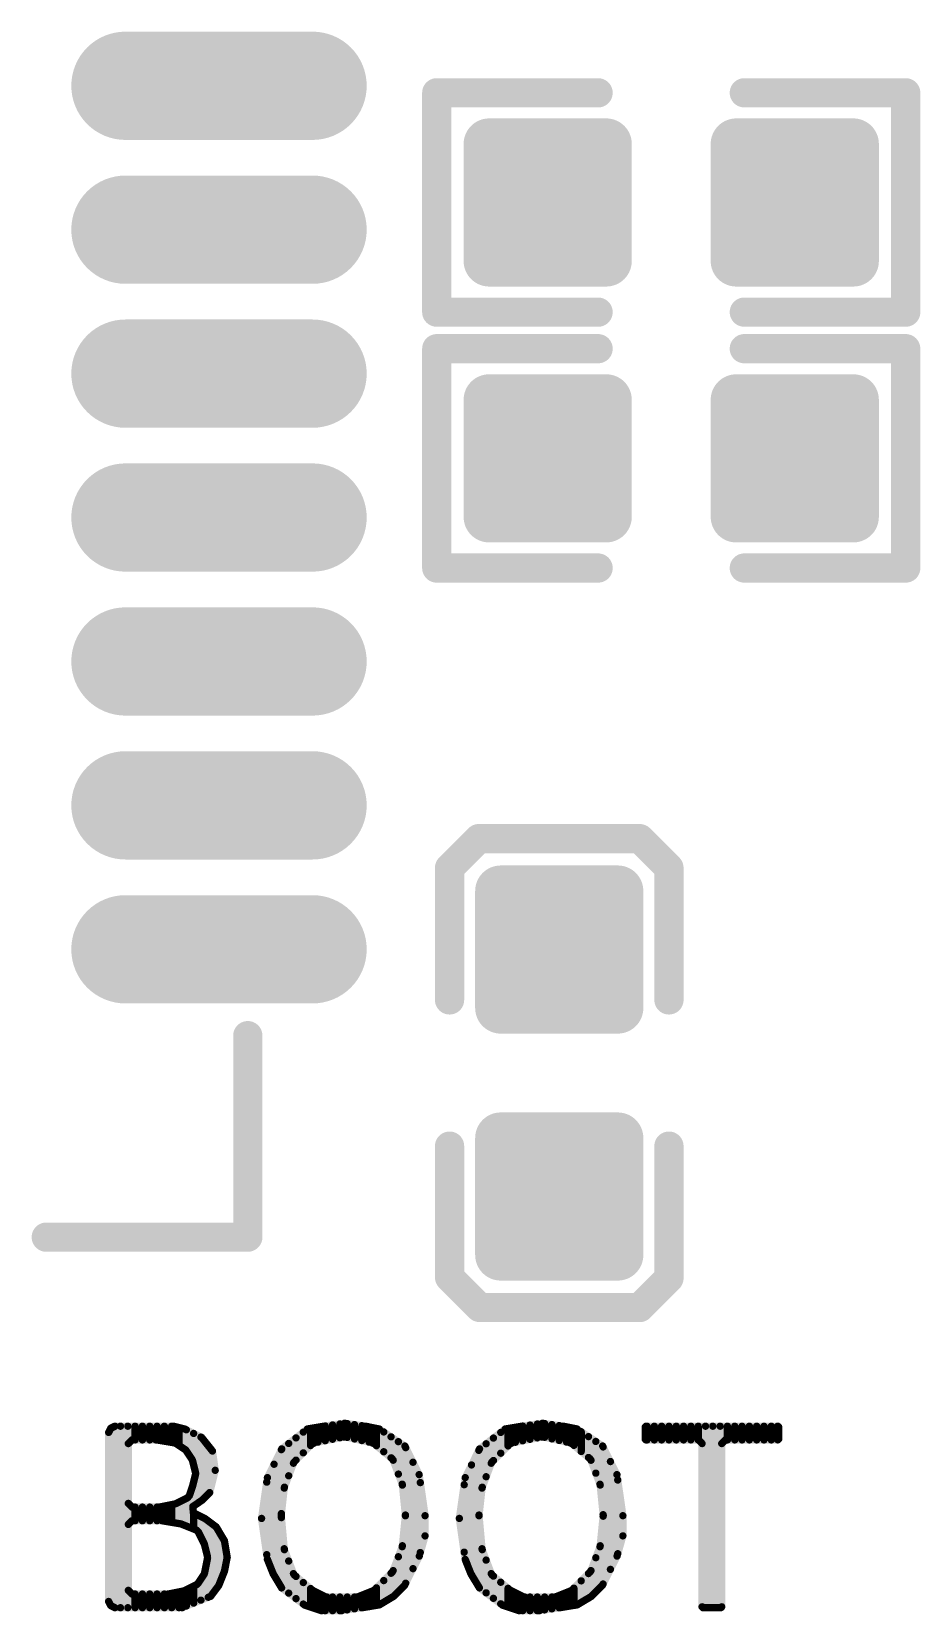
# Model space of a CAD drawing. Extents: x 18.8 to 58.3, y 22.4 to 94.7.
# Drawn here: x 41.73 to 44.82, y 39.99 to 45.49 of the extents above; entities that cross this region are included whole.
import ezdxf

# ---------------------------------------------------------------- set-up
doc = ezdxf.new("R2010")
doc.units = 0
doc.header["$MEASUREMENT"] = 0
doc.layers.get('0').update_dxf_attribs({"linetype": 'CONTINUOUS'})
doc.layers.add('SILKTOP_PHO', color=251, linetype='CONTINUOUS')
doc.layers.add('SOLDERTOP_PHO', color=7, linetype='CONTINUOUS')

# ---------------------------------------------------------------- blocks, each defined once
blk = doc.blocks.new('ROUND_1')
at = {"const_width": 0.0127}
blk.add_lwpolyline([(-0.00635, 0, 1), (0.00635, 0, 1)], format="xyb", close=True, dxfattribs=at)
blk = doc.blocks.new('ROUND_33')
at = {"const_width": 0.0508}
blk.add_lwpolyline([(-0.0254, 0, 1), (0.0254, 0, 1)], format="xyb", close=True, dxfattribs=at)
blk = doc.blocks.new('OBLONG_278')
at = {"const_width": 0.376172}
blk.add_lwpolyline([(0.324994, 0), (-0.324994, 0)], dxfattribs=at)
at = {"const_width": 0.188086}
for points in [[(-0.419036, 0, 1), (-0.230952, 0, 1)], [(0.230952, 0, 1), (0.419036, 0, 1)]]:
    blk.add_lwpolyline(points, format="xyb", close=True, dxfattribs=at)
blk = doc.blocks.new('ROUND_158')
at = {"const_width": 0.0889}
blk.add_lwpolyline([(-0.04445, 0, 1), (0.04445, 0, 1)], format="xyb", close=True, dxfattribs=at)

msp = doc.modelspace()

# ---------------------------------------------------------------- linework, layer by layer
at = {"layer": 'SILKTOP_PHO'}
for points, const_width in [([(43.695874, 45.2755), (43.13555, 45.2755)], 0.1016), ([(43.13555, 45.2755), (43.13555, 44.5135)], 0.1016), ([(44.203874, 45.2755), (44.764452, 45.2755)], 0.1016), ([(44.764452, 45.2755), (44.764452, 44.5135)], 0.1016), ([(43.13555, 44.5135), (43.695874, 44.5135)], 0.1016), ([(44.764452, 44.5135), (44.203874, 44.5135)], 0.1016), ([(43.695874, 44.3865), (43.13555, 44.3865)], 0.1016), ([(43.13555, 44.3865), (43.13555, 43.6245)], 0.1016), ([(44.203874, 44.3865), (44.764452, 44.3865)], 0.1016), ([(44.764452, 44.3865), (44.764452, 43.6245)], 0.1016), ([(43.13555, 43.6245), (43.695874, 43.6245)], 0.1016), ([(44.764452, 43.6245), (44.203874, 43.6245)], 0.1016), ([(43.2816, 42.684446), (43.18, 42.582846)], 0.1016), ([(43.8404, 42.684446), (43.2816, 42.684446)], 0.1016), ([(43.942, 42.582846), (43.8404, 42.684446)], 0.1016), ([(43.18, 42.582846), (43.18, 42.124122)], 0.1016), ([(43.942, 42.124122), (43.942, 42.582846)], 0.1016), ([(42.479214, 41.299892), (42.479214, 41.999916)], 0.1016), ([(43.18, 41.160446), (43.18, 41.616122)], 0.1016), ([(43.942, 41.616122), (43.942, 41.157144)], 0.1016), ([(41.77919, 41.299892), (42.479214, 41.299892)], 0.1016), ([(43.284902, 41.055544), (43.18, 41.160446)], 0.1016), ([(43.942, 41.157144), (43.840654, 41.055544)], 0.1016), ([(43.840654, 41.055544), (43.284902, 41.055544)], 0.1016), ([(42.003218, 40.635936), (41.995852, 40.621712)], 0.0254), ([(41.995852, 40.621712), (41.995852, 40.03421)], 0.0254), ([(42.017442, 40.643048), (42.003218, 40.635936)], 0.0254), ([(42.0116, 40.015668), (42.0116, 40.640254)], 0.0254), ([(42.22115, 40.643048), (42.017442, 40.643048)], 0.0254), ([(42.037, 40.01262), (42.037, 40.643048)], 0.0254), ([(42.0624, 40.01262), (42.0624, 40.643048)], 0.0254), ([(42.0878, 40.59555), (42.0878, 40.643048)], 0.0254), ([(42.1132, 40.59555), (42.1132, 40.643048)], 0.0254), ([(42.1386, 40.59555), (42.1386, 40.643048)], 0.0254), ([(42.164, 40.595296), (42.164, 40.643048)], 0.0254), ([(42.1894, 40.590978), (42.1894, 40.643048)], 0.0254), ([(42.2148, 40.58666), (42.2148, 40.643048)], 0.0254), ([(42.260012, 40.633396), (42.22115, 40.643048)], 0.0254), ([(42.2402, 40.576246), (42.2402, 40.638476)], 0.0254), ([(42.318686, 40.604186), (42.260012, 40.633396)], 0.0254), ([(42.2656, 40.557196), (42.2656, 40.630602)], 0.0254), ([(42.68597, 40.633396), (42.59707, 40.564308)], 0.0254), ([(42.672, 40.550592), (42.672, 40.622474)], 0.0254), ([(42.745152, 40.643302), (42.68597, 40.633396)], 0.0254), ([(42.6974, 40.575992), (42.6974, 40.635428)], 0.0254), ([(42.7228, 40.587676), (42.7228, 40.639492)], 0.0254), ([(42.816018, 40.653462), (42.745152, 40.643302)], 0.0254), ([(42.7482, 40.592756), (42.7482, 40.64381)], 0.0254), ([(42.7736, 40.597836), (42.7736, 40.647366)], 0.0254), ([(42.799, 40.602916), (42.799, 40.650922)], 0.0254), ([(42.886884, 40.643302), (42.816018, 40.653462)], 0.0254), ([(42.8244, 40.60444), (42.8244, 40.652192)], 0.0254), ([(42.8498, 40.598852), (42.8498, 40.648636)], 0.0254), ([(42.8752, 40.593264), (42.8752, 40.644826)], 0.0254), ([(42.935906, 40.633396), (42.886884, 40.643302)], 0.0254), ([(42.9006, 40.587676), (42.9006, 40.640508)], 0.0254), ([(42.926, 40.575484), (42.926, 40.635428)], 0.0254), ([(43.024806, 40.574214), (42.935906, 40.633396)], 0.0254), ([(42.9514, 40.554402), (42.9514, 40.623236)], 0.0254), ([(43.37304, 40.633396), (43.28414, 40.564308)], 0.0254), ([(43.3578, 40.549322), (43.3578, 40.621458)], 0.0254), ([(43.432222, 40.643302), (43.37304, 40.633396)], 0.0254), ([(43.3832, 40.574722), (43.3832, 40.635174)], 0.0254), ([(43.4086, 40.587422), (43.4086, 40.639238)], 0.0254), ([(43.503088, 40.653462), (43.432222, 40.643302)], 0.0254), ([(43.434, 40.592502), (43.434, 40.643556)], 0.0254), ([(43.4594, 40.597582), (43.4594, 40.647112)], 0.0254), ([(43.4848, 40.602662), (43.4848, 40.650668)], 0.0254), ([(43.573954, 40.643302), (43.503088, 40.653462)], 0.0254), ([(43.5102, 40.604694), (43.5102, 40.652446)], 0.0254), ([(43.5356, 40.599106), (43.5356, 40.648636)], 0.0254), ([(43.561, 40.593518), (43.561, 40.64508)], 0.0254), ([(43.622976, 40.633396), (43.573954, 40.643302)], 0.0254), ([(43.5864, 40.58793), (43.5864, 40.640762)], 0.0254), ([(43.6118, 40.5765), (43.6118, 40.635682)], 0.0254), ([(43.711876, 40.574214), (43.622976, 40.633396)], 0.0254), ([(43.6372, 40.555418), (43.6372, 40.623998)], 0.0254), ([(43.862244, 40.643048), (43.85945, 40.640254)], 0.0254), ([(43.85945, 40.640254), (43.85945, 40.598598)], 0.0254), ([(44.320206, 40.643048), (43.862244, 40.643048)], 0.0254), ([(43.8658, 40.59555), (43.8658, 40.643048)], 0.0254), ([(43.8912, 40.59555), (43.8912, 40.643048)], 0.0254), ([(43.9166, 40.59555), (43.9166, 40.643048)], 0.0254), ([(43.942, 40.59555), (43.942, 40.643048)], 0.0254), ([(43.9674, 40.59555), (43.9674, 40.643048)], 0.0254), ([(43.9928, 40.59555), (43.9928, 40.643048)], 0.0254), ([(44.0182, 40.59555), (44.0182, 40.643048)], 0.0254), ([(44.0436, 40.59555), (44.0436, 40.643048)], 0.0254), ([(44.069, 40.01262), (44.069, 40.643048)], 0.0254), ([(44.0944, 40.01262), (44.0944, 40.643048)], 0.0254), ([(44.1198, 40.01262), (44.1198, 40.643048)], 0.0254), ([(44.1452, 40.59555), (44.1452, 40.643048)], 0.0254), ([(44.1706, 40.59555), (44.1706, 40.643048)], 0.0254), ([(44.196, 40.59555), (44.196, 40.643048)], 0.0254), ([(44.2214, 40.59555), (44.2214, 40.643048)], 0.0254), ([(44.2468, 40.59555), (44.2468, 40.643048)], 0.0254), ([(44.2722, 40.59555), (44.2722, 40.643048)], 0.0254), ([(44.2976, 40.59555), (44.2976, 40.643048)], 0.0254), ([(44.323254, 40.640254), (44.320206, 40.643048)], 0.0254), ([(44.323, 40.598344), (44.323, 40.640254)], 0.0254), ([(44.323254, 40.598598), (44.323254, 40.640254)], 0.0254), ([(42.064178, 40.58285), (42.076878, 40.59555)], 0.0254), ([(42.064178, 40.374824), (42.064178, 40.58285)], 0.0254), ([(42.076878, 40.59555), (42.16019, 40.59555)], 0.0254), ([(42.16019, 40.59555), (42.162222, 40.59555)], 0.0254), ([(42.162222, 40.59555), (42.224706, 40.585136)], 0.0254), ([(42.224706, 40.585136), (42.229786, 40.583104)], 0.0254), ([(42.229786, 40.583104), (42.261028, 40.562276)], 0.0254), ([(42.291, 40.50792), (42.291, 40.617902)], 0.0254), ([(42.3164, 40.383206), (42.3164, 40.605202)], 0.0254), ([(42.356278, 40.556942), (42.318686, 40.604186)], 0.0254), ([(42.3418, 40.40759), (42.3418, 40.57523)], 0.0254), ([(42.6212, 40.470836), (42.6212, 40.583104)], 0.0254), ([(42.640504, 40.519096), (42.702988, 40.58158)], 0.0254), ([(42.6466, 40.525192), (42.6466, 40.602662)], 0.0254), ([(42.702988, 40.58158), (42.709592, 40.584882)], 0.0254), ([(42.709592, 40.584882), (42.813478, 40.60571)], 0.0254), ([(42.813478, 40.60571), (42.818812, 40.60571)], 0.0254), ([(42.818812, 40.60571), (42.912538, 40.584882)], 0.0254), ([(42.912538, 40.584882), (42.917872, 40.582342)], 0.0254), ([(42.917872, 40.582342), (42.980356, 40.530272)], 0.0254), ([(42.9768, 40.53332), (42.9768, 40.606218)], 0.0254), ([(43.0022, 40.476678), (43.0022, 40.589454)], 0.0254), ([(43.074336, 40.4749), (43.024806, 40.574214)], 0.0254), ([(43.0276, 40.097456), (43.0276, 40.568626)], 0.0254), ([(43.307, 40.467534), (43.307, 40.582088)], 0.0254), ([(43.327574, 40.519096), (43.390058, 40.58158)], 0.0254), ([(43.3324, 40.523922), (43.3324, 40.6019)], 0.0254), ([(43.390058, 40.58158), (43.396408, 40.584882)], 0.0254), ([(43.396408, 40.584882), (43.500548, 40.60571)], 0.0254), ([(43.500548, 40.60571), (43.505882, 40.60571)], 0.0254), ([(43.505882, 40.60571), (43.599608, 40.584882)], 0.0254), ([(43.599608, 40.584882), (43.604942, 40.582342)], 0.0254), ([(43.604942, 40.582342), (43.667426, 40.530272)], 0.0254), ([(43.6626, 40.534336), (43.6626, 40.60698)], 0.0254), ([(43.688, 40.47998), (43.688, 40.590216)], 0.0254), ([(43.761406, 40.4749), (43.711876, 40.574214)], 0.0254), ([(43.7134, 40.335708), (43.7134, 40.571166)], 0.0254), ([(43.85945, 40.598598), (43.862244, 40.59555)], 0.0254), ([(43.862244, 40.59555), (44.044362, 40.59555)], 0.0254), ([(44.044362, 40.59555), (44.057062, 40.58285)], 0.0254), ([(44.057062, 40.58285), (44.057062, 40.015668)], 0.0254), ([(44.125388, 40.58285), (44.138088, 40.59555)], 0.0254), ([(44.125388, 40.015668), (44.125388, 40.58285)], 0.0254), ([(44.138088, 40.59555), (44.320206, 40.59555)], 0.0254), ([(44.320206, 40.59555), (44.323254, 40.598598)], 0.0254), ([(42.261028, 40.562276), (42.264584, 40.55872)], 0.0254), ([(42.264584, 40.55872), (42.285412, 40.527478)], 0.0254), ([(42.285412, 40.527478), (42.28719, 40.523668)], 0.0254), ([(42.28719, 40.523668), (42.297604, 40.482012)], 0.0254), ([(42.36593, 40.489886), (42.356278, 40.556942)], 0.0254), ([(42.59707, 40.564308), (42.547286, 40.464486)], 0.0254), ([(42.5958, 40.339518), (42.5958, 40.561768)], 0.0254), ([(42.606468, 40.431212), (42.63771, 40.514524)], 0.0254), ([(42.63771, 40.514524), (42.640504, 40.519096)], 0.0254), ([(42.980356, 40.530272), (42.984166, 40.524938)], 0.0254), ([(42.984166, 40.524938), (43.015408, 40.441626)], 0.0254), ([(43.053, 40.148256), (43.053, 40.517826)], 0.0254), ([(43.28414, 40.564308), (43.234356, 40.464486)], 0.0254), ([(43.2816, 40.08501), (43.2816, 40.559228)], 0.0254), ([(43.293538, 40.431212), (43.32478, 40.514524)], 0.0254), ([(43.32478, 40.514524), (43.327574, 40.519096)], 0.0254), ([(43.667426, 40.530272), (43.671236, 40.524938)], 0.0254), ([(43.671236, 40.524938), (43.702478, 40.441626)], 0.0254), ([(43.7388, 40.145716), (43.7388, 40.520366)], 0.0254), ([(42.297604, 40.475662), (42.28719, 40.43426)], 0.0254), ([(42.297604, 40.482012), (42.297604, 40.475662)], 0.0254), ([(42.346626, 40.412416), (42.36593, 40.489886)], 0.0254), ([(42.547286, 40.464486), (42.526966, 40.322754)], 0.0254), ([(42.5704, 40.125396), (42.5704, 40.510968)], 0.0254), ([(43.09491, 40.332152), (43.074336, 40.4749)], 0.0254), ([(43.234356, 40.464486), (43.214036, 40.322754)], 0.0254), ([(43.2562, 40.127428), (43.2562, 40.508428)], 0.0254), ([(43.78198, 40.332152), (43.761406, 40.4749)], 0.0254), ([(43.7642, 40.200072), (43.7642, 40.456104)], 0.0254), ([(42.276268, 40.402002), (42.269918, 40.394636)], 0.0254), ([(42.286682, 40.433244), (42.276268, 40.402002)], 0.0254), ([(42.28719, 40.43426), (42.286682, 40.433244)], 0.0254), ([(42.291, 40.366188), (42.291, 40.449754)], 0.0254), ([(42.318686, 40.38473), (42.346626, 40.412416)], 0.0254), ([(42.545, 40.19677), (42.545, 40.448738)], 0.0254), ([(42.595292, 40.334438), (42.605706, 40.428164)], 0.0254), ([(42.605706, 40.428164), (42.606468, 40.431212)], 0.0254), ([(43.015408, 40.441626), (43.01617, 40.438578)], 0.0254), ([(43.01617, 40.438578), (43.026584, 40.334438)], 0.0254), ([(43.0784, 40.20439), (43.0784, 40.447214)], 0.0254), ([(43.2308, 40.205406), (43.2308, 40.439848)], 0.0254), ([(43.282362, 40.334438), (43.292776, 40.428164)], 0.0254), ([(43.292776, 40.428164), (43.293538, 40.431212)], 0.0254), ([(43.702478, 40.441626), (43.70324, 40.438578)], 0.0254), ([(43.70324, 40.438578), (43.713654, 40.334438)], 0.0254), ([(42.076878, 40.362124), (42.064178, 40.374824)], 0.0254), ([(42.170604, 40.362124), (42.076878, 40.362124)], 0.0254), ([(42.0878, 40.314626), (42.0878, 40.362124)], 0.0254), ([(42.1132, 40.314626), (42.1132, 40.362124)], 0.0254), ([(42.1386, 40.314626), (42.1386, 40.362124)], 0.0254), ([(42.164, 40.314626), (42.164, 40.362124)], 0.0254), ([(42.173144, 40.362378), (42.170604, 40.362124)], 0.0254), ([(42.225214, 40.372792), (42.173144, 40.362378)], 0.0254), ([(42.1894, 40.313356), (42.1894, 40.365426)], 0.0254), ([(42.2148, 40.309038), (42.2148, 40.370506)], 0.0254), ([(42.228262, 40.373808), (42.225214, 40.372792)], 0.0254), ([(42.269918, 40.394636), (42.228262, 40.373808)], 0.0254), ([(42.2402, 40.304974), (42.2402, 40.37965)], 0.0254), ([(42.2656, 40.296338), (42.2656, 40.39235)], 0.0254), ([(42.28846, 40.36441), (42.318686, 40.38473)], 0.0254), ([(42.289984, 40.342566), (42.28846, 40.36441)], 0.0254), ([(42.064178, 40.301926), (42.076878, 40.314626)], 0.0254), ([(42.064178, 40.072818), (42.064178, 40.301926)], 0.0254), ([(42.076878, 40.314626), (42.181018, 40.314626)], 0.0254), ([(42.181018, 40.314626), (42.18305, 40.314372)], 0.0254), ([(42.18305, 40.314372), (42.245534, 40.303958)], 0.0254), ([(42.245534, 40.303958), (42.248328, 40.303196)], 0.0254), ([(42.248328, 40.303196), (42.300398, 40.282368)], 0.0254), ([(42.330624, 40.322246), (42.289984, 40.342566)], 0.0254), ([(42.291, 40.286178), (42.291, 40.342058)], 0.0254), ([(42.3164, 40.257476), (42.3164, 40.329358)], 0.0254), ([(42.369232, 40.29329), (42.330624, 40.322246)], 0.0254), ([(42.3418, 40.048942), (42.3418, 40.313864)], 0.0254), ([(42.3672, 40.075104), (42.3672, 40.294814)], 0.0254), ([(42.397934, 40.245284), (42.369232, 40.29329)], 0.0254), ([(42.526966, 40.322754), (42.547286, 40.18026)], 0.0254), ([(42.595292, 40.333168), (42.595292, 40.334438)], 0.0254), ([(42.595292, 40.331898), (42.595292, 40.333168)], 0.0254), ([(42.605706, 40.217344), (42.595292, 40.331898)], 0.0254), ([(42.5958, 40.082978), (42.5958, 40.325548)], 0.0254), ([(43.026584, 40.331898), (43.01617, 40.227758)], 0.0254), ([(43.026584, 40.334438), (43.026584, 40.333168)], 0.0254), ([(43.026584, 40.333168), (43.026584, 40.331898)], 0.0254), ([(43.09491, 40.262048), (43.09491, 40.332152)], 0.0254), ([(43.214036, 40.322754), (43.234356, 40.18026)], 0.0254), ([(43.282108, 40.333168), (43.282362, 40.334438)], 0.0254), ([(43.282362, 40.331898), (43.282108, 40.333168)], 0.0254), ([(43.292776, 40.217344), (43.282362, 40.331898)], 0.0254), ([(43.713654, 40.331898), (43.70324, 40.227758)], 0.0254), ([(43.7134, 40.094916), (43.7134, 40.330374)], 0.0254), ([(43.713654, 40.334438), (43.713654, 40.333168)], 0.0254), ([(43.713654, 40.333168), (43.713654, 40.331898)], 0.0254), ([(43.78198, 40.262048), (43.78198, 40.332152)], 0.0254), ([(42.300398, 40.282368), (42.307002, 40.276272)], 0.0254), ([(42.307002, 40.276272), (42.32783, 40.234616)], 0.0254), ([(42.3926, 40.125904), (42.3926, 40.254174)], 0.0254), ([(42.407586, 40.187626), (42.397934, 40.245284)], 0.0254), ([(43.074844, 40.191944), (43.09491, 40.262048)], 0.0254), ([(43.761914, 40.191944), (43.78198, 40.262048)], 0.0254), ([(42.32783, 40.234616), (42.328592, 40.232076)], 0.0254), ([(42.328592, 40.232076), (42.339006, 40.19042)], 0.0254), ([(42.33926, 40.184832), (42.328846, 40.132762)], 0.0254), ([(42.339006, 40.19042), (42.33926, 40.184832)], 0.0254), ([(42.397934, 40.138858), (42.407586, 40.187626)], 0.0254), ([(42.606468, 40.214042), (42.605706, 40.217344)], 0.0254), ([(42.63771, 40.130984), (42.606468, 40.214042)], 0.0254), ([(43.015408, 40.224456), (42.984166, 40.141398)], 0.0254), ([(43.0022, 40.068754), (43.0022, 40.189658)], 0.0254), ([(43.01617, 40.227758), (43.015408, 40.224456)], 0.0254), ([(43.024298, 40.090852), (43.074844, 40.191944)], 0.0254), ([(43.293538, 40.214042), (43.292776, 40.217344)], 0.0254), ([(43.32478, 40.130984), (43.293538, 40.214042)], 0.0254), ([(43.702478, 40.224456), (43.671236, 40.141398)], 0.0254), ([(43.688, 40.067484), (43.688, 40.186102)], 0.0254), ([(43.70324, 40.227758), (43.702478, 40.224456)], 0.0254), ([(43.711368, 40.090852), (43.761914, 40.191944)], 0.0254), ([(42.327068, 40.12819), (42.30624, 40.096948)], 0.0254), ([(42.328846, 40.132762), (42.327068, 40.12819)], 0.0254), ([(42.378122, 40.089582), (42.397934, 40.138858)], 0.0254), ([(42.547286, 40.18026), (42.567352, 40.130476)], 0.0254), ([(42.567352, 40.130476), (42.596562, 40.081454)], 0.0254), ([(42.6212, 40.063166), (42.6212, 40.174672)], 0.0254), ([(42.641266, 40.12565), (42.63771, 40.130984)], 0.0254), ([(42.981118, 40.136826), (42.918634, 40.074342)], 0.0254), ([(42.9768, 40.046656), (42.9768, 40.132254)], 0.0254), ([(42.984166, 40.141398), (42.981118, 40.136826)], 0.0254), ([(43.234356, 40.18026), (43.254168, 40.130476)], 0.0254), ([(43.254168, 40.130476), (43.283632, 40.081454)], 0.0254), ([(43.307, 40.064182), (43.307, 40.177974)], 0.0254), ([(43.328336, 40.12565), (43.32478, 40.130984)], 0.0254), ([(43.668188, 40.136826), (43.605704, 40.074342)], 0.0254), ([(43.6626, 40.045894), (43.6626, 40.131238)], 0.0254), ([(43.671236, 40.141398), (43.668188, 40.136826)], 0.0254), ([(42.076878, 40.060118), (42.064178, 40.072818)], 0.0254), ([(42.259504, 40.071802), (42.256456, 40.070786)], 0.0254), ([(42.30116, 40.09263), (42.259504, 40.071802)], 0.0254), ([(42.2656, 40.018462), (42.2656, 40.07485)], 0.0254), ([(42.291, 40.028622), (42.291, 40.08755)], 0.0254), ([(42.30624, 40.096948), (42.30116, 40.09263)], 0.0254), ([(42.3164, 40.038782), (42.3164, 40.112442)], 0.0254), ([(42.349928, 40.05199), (42.378122, 40.089582)], 0.0254), ([(42.596562, 40.081454), (42.676318, 40.021764)], 0.0254), ([(42.70375, 40.07358), (42.641266, 40.12565)], 0.0254), ([(42.6466, 40.044116), (42.6466, 40.121332)], 0.0254), ([(42.672, 40.025066), (42.672, 40.099996)], 0.0254), ([(42.6974, 40.014652), (42.6974, 40.078914)], 0.0254), ([(42.70629, 40.071802), (42.70375, 40.07358)], 0.0254), ([(42.747946, 40.050974), (42.70629, 40.071802)], 0.0254), ([(42.91457, 40.071548), (42.8625, 40.05072)], 0.0254), ([(42.918634, 40.074342), (42.91457, 40.071548)], 0.0254), ([(42.926, 40.020748), (42.926, 40.081454)], 0.0254), ([(42.9514, 40.031416), (42.9514, 40.106854)], 0.0254), ([(42.985182, 40.051736), (43.024298, 40.090852)], 0.0254), ([(43.283632, 40.081454), (43.363388, 40.021764)], 0.0254), ([(43.39082, 40.07358), (43.328336, 40.12565)], 0.0254), ([(43.3324, 40.045132), (43.3324, 40.122348)], 0.0254), ([(43.3578, 40.026082), (43.3578, 40.101012)], 0.0254), ([(43.3832, 40.01516), (43.3832, 40.07993)], 0.0254), ([(43.39336, 40.071802), (43.39082, 40.07358)], 0.0254), ([(43.435016, 40.050974), (43.39336, 40.071802)], 0.0254), ([(43.60164, 40.071548), (43.54957, 40.05072)], 0.0254), ([(43.605704, 40.074342), (43.60164, 40.071548)], 0.0254), ([(43.6118, 40.020494), (43.6118, 40.080438)], 0.0254), ([(43.6372, 40.030654), (43.6372, 40.105838)], 0.0254), ([(43.672252, 40.051736), (43.711368, 40.090852)], 0.0254), ([(41.995852, 40.03421), (42.003218, 40.019986)], 0.0254), ([(42.003218, 40.019986), (42.017442, 40.01262)], 0.0254), ([(42.201846, 40.060118), (42.076878, 40.060118)], 0.0254), ([(42.0878, 40.01262), (42.0878, 40.060118)], 0.0254), ([(42.1132, 40.01262), (42.1132, 40.060118)], 0.0254), ([(42.1386, 40.01262), (42.1386, 40.060118)], 0.0254), ([(42.164, 40.01262), (42.164, 40.060118)], 0.0254), ([(42.1894, 40.01262), (42.1894, 40.060118)], 0.0254), ([(42.204386, 40.060372), (42.201846, 40.060118)], 0.0254), ([(42.256456, 40.070786), (42.204386, 40.060372)], 0.0254), ([(42.2148, 40.01262), (42.2148, 40.062404)], 0.0254), ([(42.2402, 40.01262), (42.2402, 40.067484)], 0.0254), ([(42.251376, 40.01262), (42.349928, 40.05199)], 0.0254), ([(42.676318, 40.021764), (42.734738, 40.002206)], 0.0254), ([(42.7228, 40.00627), (42.7228, 40.063674)], 0.0254), ([(42.753534, 40.049704), (42.747946, 40.050974)], 0.0254), ([(42.7482, 40.002206), (42.7482, 40.050974)], 0.0254), ([(42.857674, 40.049704), (42.753534, 40.049704)], 0.0254), ([(42.7736, 40.002206), (42.7736, 40.049704)], 0.0254), ([(42.799, 40.002206), (42.799, 40.049704)], 0.0254), ([(42.8244, 40.005), (42.8244, 40.049704)], 0.0254), ([(42.8498, 40.00881), (42.8498, 40.049704)], 0.0254), ([(42.8625, 40.05072), (42.857674, 40.049704)], 0.0254), ([(42.8752, 40.012366), (42.8752, 40.0558)], 0.0254), ([(42.87647, 40.01262), (42.936414, 40.022526)], 0.0254), ([(42.9006, 40.01643), (42.9006, 40.06596)], 0.0254), ([(42.936414, 40.022526), (42.985182, 40.051736)], 0.0254), ([(43.363388, 40.021764), (43.421808, 40.002206)], 0.0254), ([(43.4086, 40.006778), (43.4086, 40.064182)], 0.0254), ([(43.434, 40.002206), (43.434, 40.051482)], 0.0254), ([(43.440604, 40.049704), (43.435016, 40.050974)], 0.0254), ([(43.544744, 40.049704), (43.440604, 40.049704)], 0.0254), ([(43.4594, 40.002206), (43.4594, 40.049704)], 0.0254), ([(43.4848, 40.002206), (43.4848, 40.049704)], 0.0254), ([(43.5102, 40.005), (43.5102, 40.049704)], 0.0254), ([(43.5356, 40.008556), (43.5356, 40.049704)], 0.0254), ([(43.54957, 40.05072), (43.544744, 40.049704)], 0.0254), ([(43.561, 40.012112), (43.561, 40.055292)], 0.0254), ([(43.56354, 40.01262), (43.623484, 40.022526)], 0.0254), ([(43.5864, 40.01643), (43.5864, 40.065452)], 0.0254), ([(43.623484, 40.022526), (43.672252, 40.051736)], 0.0254), ([(42.017442, 40.01262), (42.251376, 40.01262)], 0.0254), ([(42.734738, 40.002206), (42.804842, 40.002206)], 0.0254), ([(42.804842, 40.002206), (42.87647, 40.01262)], 0.0254), ([(43.421808, 40.002206), (43.491912, 40.002206)], 0.0254), ([(43.491912, 40.002206), (43.56354, 40.01262)], 0.0254), ([(44.057062, 40.015668), (44.06011, 40.01262)], 0.0254), ([(44.06011, 40.01262), (44.12234, 40.01262)], 0.0254), ([(44.12234, 40.01262), (44.125388, 40.015668)], 0.0254)]:
    msp.add_lwpolyline(points, dxfattribs=dict(at, const_width=const_width))
at = {"layer": 'SOLDERTOP_PHO', "const_width": 0.1778}
for points in [[(43.317668, 44.6913), (43.317668, 45.0977)], [(43.317668, 45.0977), (43.724068, 45.0977)], [(43.3578, 44.6913), (43.3578, 45.0977)], [(43.5356, 44.6913), (43.5356, 45.0977)], [(43.7134, 44.6913), (43.7134, 45.0977)], [(43.724068, 45.0977), (43.724068, 44.6913)], [(44.175934, 44.6913), (44.175934, 45.0977)], [(44.175934, 45.0977), (44.582334, 45.0977)], [(44.2468, 44.6913), (44.2468, 45.0977)], [(44.4246, 44.6913), (44.4246, 45.0977)], [(44.582334, 45.0977), (44.582334, 44.6913)], [(43.317668, 44.958), (43.724068, 44.958)], [(44.175934, 44.958), (44.582334, 44.958)], [(43.317668, 44.7802), (43.724068, 44.7802)], [(44.175934, 44.7802), (44.582334, 44.7802)], [(43.724068, 44.6913), (43.317668, 44.6913)], [(44.582334, 44.6913), (44.175934, 44.6913)], [(43.317668, 43.8023), (43.317668, 44.2087)], [(43.317668, 44.2087), (43.724068, 44.2087)], [(43.3578, 43.8023), (43.3578, 44.2087)], [(43.5356, 43.8023), (43.5356, 44.2087)], [(43.7134, 43.8023), (43.7134, 44.2087)], [(43.724068, 44.2087), (43.724068, 43.8023)], [(44.175934, 43.8023), (44.175934, 44.2087)], [(44.175934, 44.2087), (44.582334, 44.2087)], [(44.2468, 43.8023), (44.2468, 44.2087)], [(44.4246, 43.8023), (44.4246, 44.2087)], [(44.582334, 44.2087), (44.582334, 43.8023)], [(43.317668, 44.069), (43.724068, 44.069)], [(44.175934, 44.069), (44.582334, 44.069)], [(43.317668, 43.8912), (43.724068, 43.8912)], [(44.175934, 43.8912), (44.582334, 43.8912)], [(43.724068, 43.8023), (43.317668, 43.8023)], [(44.582334, 43.8023), (44.175934, 43.8023)], [(43.3578, 42.095928), (43.3578, 42.502328)], [(43.3578, 42.502328), (43.7642, 42.502328)], [(43.3578, 42.095928), (43.3578, 42.502328)], [(43.5356, 42.095928), (43.5356, 42.502328)], [(43.7134, 42.095928), (43.7134, 42.502328)], [(43.7642, 42.502328), (43.7642, 42.095928)], [(43.3578, 42.4688), (43.7642, 42.4688)], [(43.3578, 42.291), (43.7642, 42.291)], [(43.3578, 42.1132), (43.7642, 42.1132)], [(43.7642, 42.095928), (43.3578, 42.095928)], [(43.3578, 41.237916), (43.3578, 41.644316)], [(43.3578, 41.644316), (43.7642, 41.644316)], [(43.3578, 41.237916), (43.3578, 41.644316)], [(43.5356, 41.237916), (43.5356, 41.644316)], [(43.7134, 41.237916), (43.7134, 41.644316)], [(43.7642, 41.644316), (43.7642, 41.237916)], [(43.3578, 41.5798), (43.7642, 41.5798)], [(43.3578, 41.402), (43.7642, 41.402)], [(43.7642, 41.237916), (43.3578, 41.237916)]]:
    msp.add_lwpolyline(points, dxfattribs=at)

# ---------------------------------------------------------------- block references
at = {"layer": 'SILKTOP_PHO'}
for name, p in [('ROUND_33', (43.13555, 45.2755)), ('ROUND_33', (43.695874, 45.2755)), ('ROUND_33', (44.203874, 45.2755)), ('ROUND_33', (44.764452, 45.2755)), ('ROUND_33', (43.13555, 44.5135)), ('ROUND_33', (43.695874, 44.5135)), ('ROUND_33', (44.203874, 44.5135)), ('ROUND_33', (44.764452, 44.5135)), ('ROUND_33', (43.13555, 44.3865)), ('ROUND_33', (43.695874, 44.3865)), ('ROUND_33', (44.203874, 44.3865)), ('ROUND_33', (44.764452, 44.3865)), ('ROUND_33', (43.13555, 43.6245)), ('ROUND_33', (43.695874, 43.6245)), ('ROUND_33', (44.203874, 43.6245)), ('ROUND_33', (44.764452, 43.6245)), ('ROUND_33', (43.2816, 42.684446)), ('ROUND_33', (43.8404, 42.684446)), ('ROUND_33', (43.18, 42.582846)), ('ROUND_33', (43.942, 42.582846)), ('ROUND_33', (43.18, 42.124122)), ('ROUND_33', (43.942, 42.124122)), ('ROUND_33', (42.479214, 41.999916)), ('ROUND_33', (43.18, 41.616122)), ('ROUND_33', (43.942, 41.616122)), ('ROUND_33', (41.77919, 41.299892)), ('ROUND_33', (42.479214, 41.299892)), ('ROUND_33', (43.18, 41.160446)), ('ROUND_33', (43.942, 41.157144)), ('ROUND_33', (43.284902, 41.055544)), ('ROUND_33', (43.840654, 41.055544)), ('ROUND_1', (41.995852, 40.621712)), ('ROUND_1', (41.995852, 40.621712)), ('ROUND_1', (42.003218, 40.635936)), ('ROUND_1', (42.0116, 40.640254)), ('ROUND_1', (42.017442, 40.643048)), ('ROUND_1', (42.037, 40.643048)), ('ROUND_1', (42.0624, 40.643048)), ('ROUND_1', (42.0878, 40.643048)), ('ROUND_1', (42.1132, 40.643048)), ('ROUND_1', (42.1386, 40.643048)), ('ROUND_1', (42.164, 40.643048)), ('ROUND_1', (42.1894, 40.643048)), ('ROUND_1', (42.2148, 40.643048)), ('ROUND_1', (42.22115, 40.643048)), ('ROUND_1', (42.2402, 40.638476)), ('ROUND_1', (42.260012, 40.633396)), ('ROUND_1', (42.2656, 40.630602)), ('ROUND_1', (42.672, 40.622474)), ('ROUND_1', (42.68597, 40.633396)), ('ROUND_1', (42.6974, 40.635428)), ('ROUND_1', (42.7228, 40.639492)), ('ROUND_1', (42.745152, 40.643302)), ('ROUND_1', (42.7482, 40.64381)), ('ROUND_1', (42.7736, 40.647366)), ('ROUND_1', (42.799, 40.650922)), ('ROUND_1', (42.816018, 40.653462)), ('ROUND_1', (42.8244, 40.652192)), ('ROUND_1', (42.8498, 40.648636)), ('ROUND_1', (42.8752, 40.644826)), ('ROUND_1', (42.886884, 40.643302)), ('ROUND_1', (42.9006, 40.640508)), ('ROUND_1', (42.926, 40.635428)), ('ROUND_1', (42.935906, 40.633396)), ('ROUND_1', (42.9514, 40.623236)), ('ROUND_1', (43.3578, 40.621458)), ('ROUND_1', (43.37304, 40.633396)), ('ROUND_1', (43.3832, 40.635174)), ('ROUND_1', (43.4086, 40.639238)), ('ROUND_1', (43.432222, 40.643302)), ('ROUND_1', (43.434, 40.643556)), ('ROUND_1', (43.4594, 40.647112)), ('ROUND_1', (43.4848, 40.650668)), ('ROUND_1', (43.503088, 40.653462)), ('ROUND_1', (43.5102, 40.652446)), ('ROUND_1', (43.5356, 40.648636)), ('ROUND_1', (43.561, 40.64508)), ('ROUND_1', (43.573954, 40.643302)), ('ROUND_1', (43.5864, 40.640762)), ('ROUND_1', (43.6118, 40.635682)), ('ROUND_1', (43.622976, 40.633396)), ('ROUND_1', (43.6372, 40.623998)), ('ROUND_1', (43.85945, 40.640254)), ('ROUND_1', (43.862244, 40.643048)), ('ROUND_1', (43.8658, 40.643048)), ('ROUND_1', (43.8912, 40.643048)), ('ROUND_1', (43.9166, 40.643048)), ('ROUND_1', (43.942, 40.643048)), ('ROUND_1', (43.9674, 40.643048)), ('ROUND_1', (43.9928, 40.643048)), ('ROUND_1', (44.0182, 40.643048)), ('ROUND_1', (44.0436, 40.643048)), ('ROUND_1', (44.069, 40.643048)), ('ROUND_1', (44.0944, 40.643048)), ('ROUND_1', (44.1198, 40.643048)), ('ROUND_1', (44.1452, 40.643048)), ('ROUND_1', (44.1706, 40.643048)), ('ROUND_1', (44.196, 40.643048)), ('ROUND_1', (44.2214, 40.643048)), ('ROUND_1', (44.2468, 40.643048)), ('ROUND_1', (44.2722, 40.643048)), ('ROUND_1', (44.2976, 40.643048)), ('ROUND_1', (44.320206, 40.643048)), ('ROUND_1', (44.323, 40.640254)), ('ROUND_1', (44.323254, 40.640254)), ('ROUND_1', (44.323254, 40.640254)), ('ROUND_1', (42.064178, 40.58285)), ('ROUND_1', (42.076878, 40.59555)), ('ROUND_1', (42.0878, 40.59555)), ('ROUND_1', (42.1132, 40.59555)), ('ROUND_1', (42.1386, 40.59555)), ('ROUND_1', (42.16019, 40.59555)), ('ROUND_1', (42.162222, 40.59555)), ('ROUND_1', (42.164, 40.595296)), ('ROUND_1', (42.1894, 40.590978)), ('ROUND_1', (42.2148, 40.58666)), ('ROUND_1', (42.224706, 40.585136)), ('ROUND_1', (42.229786, 40.583104)), ('ROUND_1', (42.2402, 40.576246)), ('ROUND_1', (42.291, 40.617902)), ('ROUND_1', (42.3164, 40.605202)), ('ROUND_1', (42.318686, 40.604186)), ('ROUND_1', (42.3418, 40.57523)), ('ROUND_1', (42.6212, 40.583104)), ('ROUND_1', (42.6466, 40.602662)), ('ROUND_1', (42.6974, 40.575992)), ('ROUND_1', (42.702988, 40.58158)), ('ROUND_1', (42.709592, 40.584882)), ('ROUND_1', (42.7228, 40.587676)), ('ROUND_1', (42.7482, 40.592756)), ('ROUND_1', (42.7736, 40.597836)), ('ROUND_1', (42.799, 40.602916)), ('ROUND_1', (42.813478, 40.60571)), ('ROUND_1', (42.818812, 40.60571)), ('ROUND_1', (42.8244, 40.60444)), ('ROUND_1', (42.8498, 40.598852)), ('ROUND_1', (42.8752, 40.593264)), ('ROUND_1', (42.9006, 40.587676)), ('ROUND_1', (42.912538, 40.584882)), ('ROUND_1', (42.917872, 40.582342)), ('ROUND_1', (42.926, 40.575484)), ('ROUND_1', (42.9768, 40.606218)), ('ROUND_1', (43.0022, 40.589454)), ('ROUND_1', (43.024806, 40.574214)), ('ROUND_1', (43.0276, 40.568626)), ('ROUND_1', (43.307, 40.582088)), ('ROUND_1', (43.3324, 40.6019)), ('ROUND_1', (43.3832, 40.574722)), ('ROUND_1', (43.390058, 40.58158)), ('ROUND_1', (43.396408, 40.584882)), ('ROUND_1', (43.4086, 40.587422)), ('ROUND_1', (43.434, 40.592502)), ('ROUND_1', (43.4594, 40.597582)), ('ROUND_1', (43.4848, 40.602662)), ('ROUND_1', (43.500548, 40.60571)), ('ROUND_1', (43.505882, 40.60571)), ('ROUND_1', (43.5102, 40.604694)), ('ROUND_1', (43.5356, 40.599106)), ('ROUND_1', (43.561, 40.593518)), ('ROUND_1', (43.5864, 40.58793)), ('ROUND_1', (43.599608, 40.584882)), ('ROUND_1', (43.604942, 40.582342)), ('ROUND_1', (43.6118, 40.5765)), ('ROUND_1', (43.6626, 40.60698)), ('ROUND_1', (43.688, 40.590216)), ('ROUND_1', (43.711876, 40.574214)), ('ROUND_1', (43.7134, 40.571166)), ('ROUND_1', (43.85945, 40.598598)), ('ROUND_1', (43.862244, 40.59555)), ('ROUND_1', (43.8658, 40.59555)), ('ROUND_1', (43.8912, 40.59555)), ('ROUND_1', (43.9166, 40.59555)), ('ROUND_1', (43.942, 40.59555)), ('ROUND_1', (43.9674, 40.59555)), ('ROUND_1', (43.9928, 40.59555)), ('ROUND_1', (44.0182, 40.59555)), ('ROUND_1', (44.0436, 40.59555)), ('ROUND_1', (44.044362, 40.59555)), ('ROUND_1', (44.057062, 40.58285)), ('ROUND_1', (44.125388, 40.58285)), ('ROUND_1', (44.138088, 40.59555)), ('ROUND_1', (44.1452, 40.59555)), ('ROUND_1', (44.1706, 40.59555)), ('ROUND_1', (44.196, 40.59555)), ('ROUND_1', (44.2214, 40.59555)), ('ROUND_1', (44.2468, 40.59555)), ('ROUND_1', (44.2722, 40.59555)), ('ROUND_1', (44.2976, 40.59555)), ('ROUND_1', (44.320206, 40.59555)), ('ROUND_1', (44.323, 40.598344)), ('ROUND_1', (44.323254, 40.598598)), ('ROUND_1', (42.261028, 40.562276)), ('ROUND_1', (42.264584, 40.55872)), ('ROUND_1', (42.2656, 40.557196)), ('ROUND_1', (42.285412, 40.527478)), ('ROUND_1', (42.28719, 40.523668)), ('ROUND_1', (42.356278, 40.556942)), ('ROUND_1', (42.5958, 40.561768)), ('ROUND_1', (42.59707, 40.564308)), ('ROUND_1', (42.63771, 40.514524)), ('ROUND_1', (42.640504, 40.519096)), ('ROUND_1', (42.6466, 40.525192)), ('ROUND_1', (42.672, 40.550592)), ('ROUND_1', (42.9514, 40.554402)), ('ROUND_1', (42.9768, 40.53332)), ('ROUND_1', (42.980356, 40.530272)), ('ROUND_1', (42.984166, 40.524938)), ('ROUND_1', (43.053, 40.517826)), ('ROUND_1', (43.2816, 40.559228)), ('ROUND_1', (43.28414, 40.564308)), ('ROUND_1', (43.32478, 40.514524)), ('ROUND_1', (43.327574, 40.519096)), ('ROUND_1', (43.3324, 40.523922)), ('ROUND_1', (43.3578, 40.549322)), ('ROUND_1', (43.6372, 40.555418)), ('ROUND_1', (43.6626, 40.534336)), ('ROUND_1', (43.667426, 40.530272)), ('ROUND_1', (43.671236, 40.524938)), ('ROUND_1', (43.7388, 40.520366)), ('ROUND_1', (42.291, 40.50792)), ('ROUND_1', (42.297604, 40.482012)), ('ROUND_1', (42.297604, 40.475662)), ('ROUND_1', (42.297604, 40.475662)), ('ROUND_1', (42.36593, 40.489886)), ('ROUND_1', (42.547286, 40.464486)), ('ROUND_1', (42.5704, 40.510968)), ('ROUND_1', (42.6212, 40.470836)), ('ROUND_1', (43.0022, 40.476678)), ('ROUND_1', (43.074336, 40.4749)), ('ROUND_1', (43.234356, 40.464486)), ('ROUND_1', (43.2562, 40.508428)), ('ROUND_1', (43.307, 40.467534)), ('ROUND_1', (43.688, 40.47998)), ('ROUND_1', (43.761406, 40.4749)), ('ROUND_1', (43.7642, 40.456104)), ('ROUND_1', (42.276268, 40.402002)), ('ROUND_1', (42.286682, 40.433244)), ('ROUND_1', (42.28719, 40.43426)), ('ROUND_1', (42.28719, 40.43426)), ('ROUND_1', (42.291, 40.449754)), ('ROUND_1', (42.3418, 40.40759)), ('ROUND_1', (42.346626, 40.412416)), ('ROUND_1', (42.545, 40.448738)), ('ROUND_1', (42.605706, 40.428164)), ('ROUND_1', (42.606468, 40.431212)), ('ROUND_1', (43.015408, 40.441626)), ('ROUND_1', (43.01617, 40.438578)), ('ROUND_1', (43.0784, 40.447214)), ('ROUND_1', (43.2308, 40.439848)), ('ROUND_1', (43.292776, 40.428164)), ('ROUND_1', (43.293538, 40.431212)), ('ROUND_1', (43.702478, 40.441626)), ('ROUND_1', (43.70324, 40.438578)), ('ROUND_1', (42.064178, 40.374824)), ('ROUND_1', (42.076878, 40.362124)), ('ROUND_1', (42.0878, 40.362124)), ('ROUND_1', (42.1132, 40.362124)), ('ROUND_1', (42.1386, 40.362124)), ('ROUND_1', (42.164, 40.362124)), ('ROUND_1', (42.170604, 40.362124)), ('ROUND_1', (42.173144, 40.362378)), ('ROUND_1', (42.1894, 40.365426)), ('ROUND_1', (42.2148, 40.370506)), ('ROUND_1', (42.225214, 40.372792)), ('ROUND_1', (42.228262, 40.373808)), ('ROUND_1', (42.2402, 40.37965)), ('ROUND_1', (42.2656, 40.39235)), ('ROUND_1', (42.269918, 40.394636)), ('ROUND_1', (42.28846, 40.36441)), ('ROUND_1', (42.291, 40.366188)), ('ROUND_1', (42.3164, 40.383206)), ('ROUND_1', (42.318686, 40.38473)), ('ROUND_1', (42.064178, 40.301926)), ('ROUND_1', (42.076878, 40.314626)), ('ROUND_1', (42.0878, 40.314626)), ('ROUND_1', (42.1132, 40.314626)), ('ROUND_1', (42.1386, 40.314626)), ('ROUND_1', (42.164, 40.314626)), ('ROUND_1', (42.181018, 40.314626)), ('ROUND_1', (42.18305, 40.314372)), ('ROUND_1', (42.1894, 40.313356)), ('ROUND_1', (42.2148, 40.309038)), ('ROUND_1', (42.2402, 40.304974)), ('ROUND_1', (42.245534, 40.303958)), ('ROUND_1', (42.248328, 40.303196)), ('ROUND_1', (42.2656, 40.296338)), ('ROUND_1', (42.289984, 40.342566)), ('ROUND_1', (42.291, 40.342058)), ('ROUND_1', (42.3164, 40.329358)), ('ROUND_1', (42.330624, 40.322246)), ('ROUND_1', (42.3418, 40.313864)), ('ROUND_1', (42.3672, 40.294814)), ('ROUND_1', (42.369232, 40.29329)), ('ROUND_1', (42.526966, 40.322754)), ('ROUND_1', (42.595292, 40.334438)), ('ROUND_1', (42.595292, 40.333168)), ('ROUND_1', (42.595292, 40.331898)), ('ROUND_1', (42.5958, 40.339518)), ('ROUND_1', (42.5958, 40.325548)), ('ROUND_1', (43.026584, 40.334438)), ('ROUND_1', (43.026584, 40.333168)), ('ROUND_1', (43.026584, 40.333168)), ('ROUND_1', (43.026584, 40.331898)), ('ROUND_1', (43.09491, 40.332152)), ('ROUND_1', (43.09491, 40.332152)), ('ROUND_1', (43.214036, 40.322754)), ('ROUND_1', (43.282108, 40.333168)), ('ROUND_1', (43.282362, 40.334438)), ('ROUND_1', (43.282362, 40.331898)), ('ROUND_1', (43.7134, 40.335708)), ('ROUND_1', (43.7134, 40.330374)), ('ROUND_1', (43.713654, 40.334438)), ('ROUND_1', (43.713654, 40.333168)), ('ROUND_1', (43.713654, 40.333168)), ('ROUND_1', (43.713654, 40.331898)), ('ROUND_1', (43.78198, 40.332152)), ('ROUND_1', (43.78198, 40.332152)), ('ROUND_1', (42.291, 40.286178)), ('ROUND_1', (42.300398, 40.282368)), ('ROUND_1', (42.307002, 40.276272)), ('ROUND_1', (42.3164, 40.257476)), ('ROUND_1', (42.3926, 40.254174)), ('ROUND_1', (42.397934, 40.245284)), ('ROUND_1', (43.09491, 40.262048)), ('ROUND_1', (43.78198, 40.262048)), ('ROUND_1', (42.32783, 40.234616)), ('ROUND_1', (42.328592, 40.232076)), ('ROUND_1', (42.339006, 40.19042)), ('ROUND_1', (42.33926, 40.184832)), ('ROUND_1', (42.33926, 40.184832)), ('ROUND_1', (42.407586, 40.187626)), ('ROUND_1', (42.407586, 40.187626)), ('ROUND_1', (42.545, 40.19677)), ('ROUND_1', (42.605706, 40.217344)), ('ROUND_1', (42.606468, 40.214042)), ('ROUND_1', (43.0022, 40.189658)), ('ROUND_1', (43.015408, 40.224456)), ('ROUND_1', (43.01617, 40.227758)), ('ROUND_1', (43.074844, 40.191944)), ('ROUND_1', (43.0784, 40.20439)), ('ROUND_1', (43.2308, 40.205406)), ('ROUND_1', (43.292776, 40.217344)), ('ROUND_1', (43.293538, 40.214042)), ('ROUND_1', (43.688, 40.186102)), ('ROUND_1', (43.702478, 40.224456)), ('ROUND_1', (43.70324, 40.227758)), ('ROUND_1', (43.761914, 40.191944)), ('ROUND_1', (43.7642, 40.200072)), ('ROUND_1', (42.327068, 40.12819)), ('ROUND_1', (42.328846, 40.132762)), ('ROUND_1', (42.397934, 40.138858)), ('ROUND_1', (42.547286, 40.18026)), ('ROUND_1', (42.567352, 40.130476)), ('ROUND_1', (42.6212, 40.174672)), ('ROUND_1', (42.63771, 40.130984)), ('ROUND_1', (42.9768, 40.132254)), ('ROUND_1', (42.981118, 40.136826)), ('ROUND_1', (42.984166, 40.141398)), ('ROUND_1', (43.053, 40.148256)), ('ROUND_1', (43.234356, 40.18026)), ('ROUND_1', (43.254168, 40.130476)), ('ROUND_1', (43.2562, 40.127428)), ('ROUND_1', (43.307, 40.177974)), ('ROUND_1', (43.32478, 40.130984)), ('ROUND_1', (43.6626, 40.131238)), ('ROUND_1', (43.668188, 40.136826)), ('ROUND_1', (43.671236, 40.141398)), ('ROUND_1', (43.7388, 40.145716)), ('ROUND_1', (42.064178, 40.072818)), ('ROUND_1', (42.259504, 40.071802)), ('ROUND_1', (42.2656, 40.07485)), ('ROUND_1', (42.291, 40.08755)), ('ROUND_1', (42.30116, 40.09263)), ('ROUND_1', (42.30624, 40.096948)), ('ROUND_1', (42.3164, 40.112442)), ('ROUND_1', (42.3672, 40.075104)), ('ROUND_1', (42.378122, 40.089582)), ('ROUND_1', (42.3926, 40.125904)), ('ROUND_1', (42.5704, 40.125396)), ('ROUND_1', (42.5958, 40.082978)), ('ROUND_1', (42.596562, 40.081454)), ('ROUND_1', (42.641266, 40.12565)), ('ROUND_1', (42.6466, 40.121332)), ('ROUND_1', (42.672, 40.099996)), ('ROUND_1', (42.6974, 40.078914)), ('ROUND_1', (42.70375, 40.07358)), ('ROUND_1', (42.70629, 40.071802)), ('ROUND_1', (42.91457, 40.071548)), ('ROUND_1', (42.918634, 40.074342)), ('ROUND_1', (42.926, 40.081454)), ('ROUND_1', (42.9514, 40.106854)), ('ROUND_1', (43.024298, 40.090852)), ('ROUND_1', (43.0276, 40.097456)), ('ROUND_1', (43.2816, 40.08501)), ('ROUND_1', (43.283632, 40.081454)), ('ROUND_1', (43.328336, 40.12565)), ('ROUND_1', (43.3324, 40.122348)), ('ROUND_1', (43.3578, 40.101012)), ('ROUND_1', (43.3832, 40.07993)), ('ROUND_1', (43.39082, 40.07358)), ('ROUND_1', (43.39336, 40.071802)), ('ROUND_1', (43.60164, 40.071548)), ('ROUND_1', (43.605704, 40.074342)), ('ROUND_1', (43.6118, 40.080438)), ('ROUND_1', (43.6372, 40.105838)), ('ROUND_1', (43.711368, 40.090852)), ('ROUND_1', (43.7134, 40.094916)), ('ROUND_1', (41.995852, 40.03421)), ('ROUND_1', (41.995852, 40.03421)), ('ROUND_1', (42.003218, 40.019986)), ('ROUND_1', (42.076878, 40.060118)), ('ROUND_1', (42.0878, 40.060118)), ('ROUND_1', (42.1132, 40.060118)), ('ROUND_1', (42.1386, 40.060118)), ('ROUND_1', (42.164, 40.060118)), ('ROUND_1', (42.1894, 40.060118)), ('ROUND_1', (42.201846, 40.060118)), ('ROUND_1', (42.204386, 40.060372)), ('ROUND_1', (42.2148, 40.062404)), ('ROUND_1', (42.2402, 40.067484)), ('ROUND_1', (42.256456, 40.070786)), ('ROUND_1', (42.2656, 40.018462)), ('ROUND_1', (42.291, 40.028622)), ('ROUND_1', (42.3164, 40.038782)), ('ROUND_1', (42.3418, 40.048942)), ('ROUND_1', (42.349928, 40.05199)), ('ROUND_1', (42.6212, 40.063166)), ('ROUND_1', (42.6466, 40.044116)), ('ROUND_1', (42.672, 40.025066)), ('ROUND_1', (42.676318, 40.021764)), ('ROUND_1', (42.7228, 40.063674)), ('ROUND_1', (42.747946, 40.050974)), ('ROUND_1', (42.7482, 40.050974)), ('ROUND_1', (42.753534, 40.049704)), ('ROUND_1', (42.7736, 40.049704)), ('ROUND_1', (42.799, 40.049704)), ('ROUND_1', (42.8244, 40.049704)), ('ROUND_1', (42.8498, 40.049704)), ('ROUND_1', (42.857674, 40.049704)), ('ROUND_1', (42.8625, 40.05072)), ('ROUND_1', (42.8752, 40.0558)), ('ROUND_1', (42.9006, 40.06596)), ('ROUND_1', (42.9006, 40.01643)), ('ROUND_1', (42.926, 40.020748)), ('ROUND_1', (42.936414, 40.022526)), ('ROUND_1', (42.9514, 40.031416)), ('ROUND_1', (42.9768, 40.046656)), ('ROUND_1', (42.985182, 40.051736)), ('ROUND_1', (43.0022, 40.068754)), ('ROUND_1', (43.307, 40.064182)), ('ROUND_1', (43.3324, 40.045132)), ('ROUND_1', (43.3578, 40.026082)), ('ROUND_1', (43.363388, 40.021764)), ('ROUND_1', (43.4086, 40.064182)), ('ROUND_1', (43.434, 40.051482)), ('ROUND_1', (43.435016, 40.050974)), ('ROUND_1', (43.440604, 40.049704)), ('ROUND_1', (43.4594, 40.049704)), ('ROUND_1', (43.4848, 40.049704)), ('ROUND_1', (43.5102, 40.049704)), ('ROUND_1', (43.5356, 40.049704)), ('ROUND_1', (43.544744, 40.049704)), ('ROUND_1', (43.54957, 40.05072)), ('ROUND_1', (43.561, 40.055292)), ('ROUND_1', (43.5864, 40.065452)), ('ROUND_1', (43.5864, 40.01643)), ('ROUND_1', (43.6118, 40.020494)), ('ROUND_1', (43.623484, 40.022526)), ('ROUND_1', (43.6372, 40.030654)), ('ROUND_1', (43.6626, 40.045894)), ('ROUND_1', (43.672252, 40.051736)), ('ROUND_1', (43.688, 40.067484)), ('ROUND_1', (42.0116, 40.015668)), ('ROUND_1', (42.017442, 40.01262)), ('ROUND_1', (42.037, 40.01262)), ('ROUND_1', (42.0624, 40.01262)), ('ROUND_1', (42.0878, 40.01262)), ('ROUND_1', (42.1132, 40.01262)), ('ROUND_1', (42.1386, 40.01262)), ('ROUND_1', (42.164, 40.01262)), ('ROUND_1', (42.1894, 40.01262)), ('ROUND_1', (42.2148, 40.01262)), ('ROUND_1', (42.2402, 40.01262)), ('ROUND_1', (42.251376, 40.01262)), ('ROUND_1', (42.6974, 40.014652)), ('ROUND_1', (42.7228, 40.00627)), ('ROUND_1', (42.734738, 40.002206)), ('ROUND_1', (42.7482, 40.002206)), ('ROUND_1', (42.7736, 40.002206)), ('ROUND_1', (42.799, 40.002206)), ('ROUND_1', (42.804842, 40.002206)), ('ROUND_1', (42.8244, 40.005)), ('ROUND_1', (42.8498, 40.00881)), ('ROUND_1', (42.8752, 40.012366)), ('ROUND_1', (42.87647, 40.01262)), ('ROUND_1', (43.3832, 40.01516)), ('ROUND_1', (43.4086, 40.006778)), ('ROUND_1', (43.421808, 40.002206)), ('ROUND_1', (43.434, 40.002206)), ('ROUND_1', (43.4594, 40.002206)), ('ROUND_1', (43.4848, 40.002206)), ('ROUND_1', (43.491912, 40.002206)), ('ROUND_1', (43.5102, 40.005)), ('ROUND_1', (43.5356, 40.008556)), ('ROUND_1', (43.561, 40.012112)), ('ROUND_1', (43.56354, 40.01262)), ('ROUND_1', (44.057062, 40.015668)), ('ROUND_1', (44.06011, 40.01262)), ('ROUND_1', (44.069, 40.01262)), ('ROUND_1', (44.0944, 40.01262)), ('ROUND_1', (44.1198, 40.01262)), ('ROUND_1', (44.12234, 40.01262)), ('ROUND_1', (44.125388, 40.015668))]:
    msp.add_blockref(name, p, dxfattribs=at)
at = {"layer": 'SOLDERTOP_PHO'}
for name, p in [('OBLONG_278', (42.379138, 45.299884)), ('ROUND_158', (43.317668, 45.0977)), ('ROUND_158', (43.3578, 45.0977)), ('ROUND_158', (43.5356, 45.0977)), ('ROUND_158', (43.7134, 45.0977)), ('ROUND_158', (43.724068, 45.0977)), ('ROUND_158', (44.175934, 45.0977)), ('ROUND_158', (44.2468, 45.0977)), ('ROUND_158', (44.4246, 45.0977)), ('ROUND_158', (44.582334, 45.0977)), ('ROUND_158', (43.317668, 44.958)), ('ROUND_158', (43.724068, 44.958)), ('ROUND_158', (44.175934, 44.958)), ('ROUND_158', (44.582334, 44.958)), ('OBLONG_278', (42.379138, 44.800012)), ('ROUND_158', (43.317668, 44.7802)), ('ROUND_158', (43.724068, 44.7802)), ('ROUND_158', (44.175934, 44.7802)), ('ROUND_158', (44.582334, 44.7802)), ('ROUND_158', (43.317668, 44.6913)), ('ROUND_158', (43.317668, 44.6913)), ('ROUND_158', (43.3578, 44.6913)), ('ROUND_158', (43.5356, 44.6913)), ('ROUND_158', (43.7134, 44.6913)), ('ROUND_158', (43.724068, 44.6913)), ('ROUND_158', (44.175934, 44.6913)), ('ROUND_158', (44.175934, 44.6913)), ('ROUND_158', (44.2468, 44.6913)), ('ROUND_158', (44.4246, 44.6913)), ('ROUND_158', (44.582334, 44.6913)), ('OBLONG_278', (42.379138, 44.299886)), ('ROUND_158', (43.317668, 44.2087)), ('ROUND_158', (43.3578, 44.2087)), ('ROUND_158', (43.5356, 44.2087)), ('ROUND_158', (43.7134, 44.2087)), ('ROUND_158', (43.724068, 44.2087)), ('ROUND_158', (44.175934, 44.2087)), ('ROUND_158', (44.2468, 44.2087)), ('ROUND_158', (44.4246, 44.2087)), ('ROUND_158', (44.582334, 44.2087)), ('ROUND_158', (43.317668, 44.069)), ('ROUND_158', (43.724068, 44.069)), ('ROUND_158', (44.175934, 44.069)), ('ROUND_158', (44.582334, 44.069)), ('OBLONG_278', (42.379138, 43.800014)), ('ROUND_158', (43.317668, 43.8912)), ('ROUND_158', (43.724068, 43.8912)), ('ROUND_158', (44.175934, 43.8912)), ('ROUND_158', (44.582334, 43.8912)), ('ROUND_158', (43.317668, 43.8023)), ('ROUND_158', (43.317668, 43.8023)), ('ROUND_158', (43.3578, 43.8023)), ('ROUND_158', (43.5356, 43.8023)), ('ROUND_158', (43.7134, 43.8023)), ('ROUND_158', (43.724068, 43.8023)), ('ROUND_158', (44.175934, 43.8023)), ('ROUND_158', (44.175934, 43.8023)), ('ROUND_158', (44.2468, 43.8023)), ('ROUND_158', (44.4246, 43.8023)), ('ROUND_158', (44.582334, 43.8023)), ('OBLONG_278', (42.379138, 43.299888)), ('OBLONG_278', (42.379138, 42.800016)), ('ROUND_158', (43.3578, 42.502328)), ('ROUND_158', (43.3578, 42.502328)), ('ROUND_158', (43.5356, 42.502328)), ('ROUND_158', (43.7134, 42.502328)), ('ROUND_158', (43.7642, 42.502328)), ('ROUND_158', (43.3578, 42.4688)), ('ROUND_158', (43.7642, 42.4688)), ('OBLONG_278', (42.379138, 42.29989)), ('ROUND_158', (43.3578, 42.291)), ('ROUND_158', (43.7642, 42.291)), ('ROUND_158', (43.3578, 42.1132)), ('ROUND_158', (43.3578, 42.095928)), ('ROUND_158', (43.3578, 42.095928)), ('ROUND_158', (43.3578, 42.095928)), ('ROUND_158', (43.5356, 42.095928)), ('ROUND_158', (43.7134, 42.095928)), ('ROUND_158', (43.7642, 42.1132)), ('ROUND_158', (43.7642, 42.095928)), ('ROUND_158', (43.3578, 41.644316)), ('ROUND_158', (43.3578, 41.644316)), ('ROUND_158', (43.5356, 41.644316)), ('ROUND_158', (43.7134, 41.644316)), ('ROUND_158', (43.7642, 41.644316)), ('ROUND_158', (43.3578, 41.5798)), ('ROUND_158', (43.7642, 41.5798)), ('ROUND_158', (43.3578, 41.402)), ('ROUND_158', (43.7642, 41.402)), ('ROUND_158', (43.3578, 41.237916)), ('ROUND_158', (43.3578, 41.237916)), ('ROUND_158', (43.3578, 41.237916)), ('ROUND_158', (43.5356, 41.237916)), ('ROUND_158', (43.7134, 41.237916)), ('ROUND_158', (43.7642, 41.237916))]:
    msp.add_blockref(name, p, dxfattribs=at)

doc.saveas('drawing.dxf')
